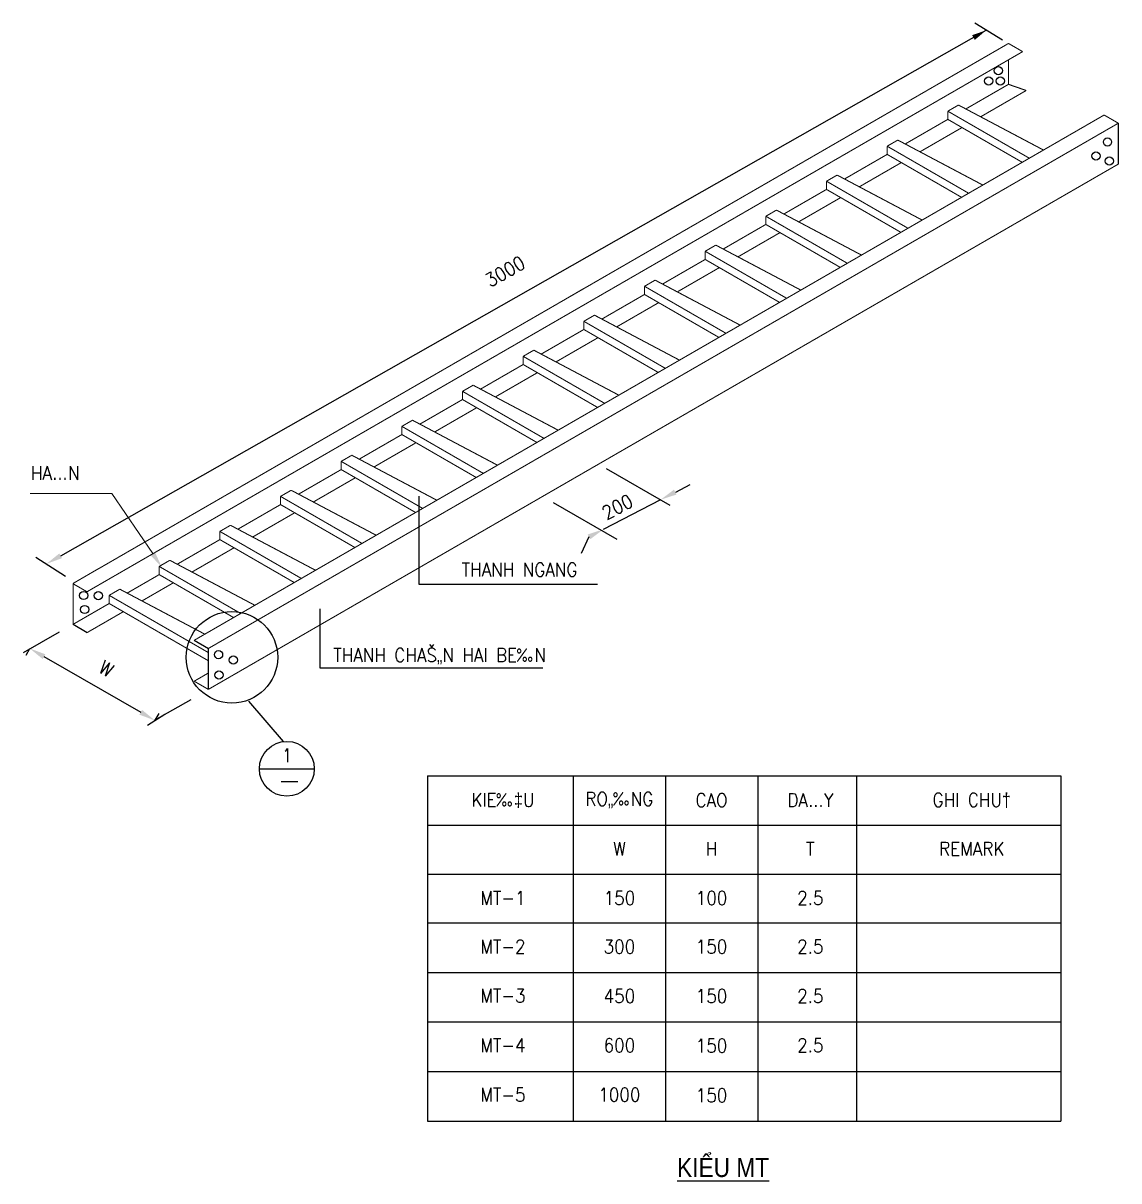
# Model space of a CAD drawing. Extents: x -5343388 to 7033982, y -486386 to 188356.
# Drawn here: x 463368 to 483458, y -78189 to -56959 of the extents above; entities that cross this region are included whole.
import ezdxf
from ezdxf.enums import TextEntityAlignment as Align

# ---------------------------------------------------------------- set-up
doc = ezdxf.new("R2010")
doc.units = 0
doc.header["$MEASUREMENT"] = 0
doc.layers.add('0-----TEXT DIEN', color=3, linetype='Continuous', lineweight=0)
for name, color, linetype in [('BTEXT', 5, 'Continuous'), ('Dim', 9, 'Continuous'), ('E-Text @ 1', 3, 'Continuous'), ('TRAYS', 6, 'Continuous')]:
    doc.layers.add(name, color=color, linetype=linetype)
doc.styles.add('ROMANS', font='romans.shx', dxfattribs={"width": 0.8, "height": 250, "bigfont": 'vns.shx'})
doc.styles.add('TEXT1', font='', dxfattribs={"width": 0.85, "height": 200})
doc.styles.get('TEXT1').set_extended_font_data('.VnArialH')
doc.dimstyles.new('KT-ARROW', dxfattribs={"dimtxt": 2.5, "dimasz": 2, "dimexe": 1, "dimexo": 0.0625, "dimgap": 0.09, "dimtad": 0, "dimdec": 4, "dimzin": 0, "dimdsep": 46, "dimtxsty": 'ROMANS', "dimcen": 0.09, "dimadec": 0, "dimazin": 0, "dimtfac": 1, "dimtdec": 4, "dimtmove": 2, "dimatfit": 3, "dimfxl": 1, "dimtvp": 1, "dimtolj": 1, "dimtzin": 0, "dimarcsym": 0})

msp = doc.modelspace()

# ---------------------------------------------------------------- linework, layer by layer
at = {"color": 7, "linetype": 'ByBlock'}
for p, q in [((464056.44503, -66726.49273), (481027.12281, -57086.06179)), ((481324.75356, -57269.41384), (480820.72677, -56958.91384))]:
    msp.add_line(p, q, dxfattribs=at)
at = {"color": 0, "linetype": 'ByBlock'}
for p, q in [((475332.68765, -65557.56016), (475598.99587, -65419.43003)), ((474009.05567, -66240.94029), (475057.37943, -65697.19029)), ((473742.74745, -66379.07042), (473602.43923, -66686.73392)), ((463485.64537, -68434.5482), (463415.51226, -68556.43642)), ((463750.34911, -68576.03961), (465524.39401, -69596.80503)), ((465789.09775, -69738.29644), (465859.23086, -69616.40822))]:
    msp.add_line(p, q, dxfattribs=at)
for p, q in [((470782.75691, -70760.7862), (470782.75691, -77093.7862)), ((470782.75691, -70760.7862), (482397.25691, -70760.7862)), ((473455.75691, -70760.7862), (473455.75691, -77093.7862)), ((475146.25691, -70760.7862), (475146.25691, -77093.7862)), ((476836.75691, -70760.7862), (476836.75691, -77093.7862)), ((478647.25691, -70760.7862), (478647.25691, -77093.7862)), ((482397.25691, -70760.7862), (482397.25691, -77093.7862)), ((470782.75691, -71666.7862), (482397.25691, -71666.7862)), ((470782.75691, -72566.7862), (482397.25691, -72566.7862)), ((470782.75691, -72566.7862), (482397.25691, -72566.7862)), ((470782.75691, -73457.7862), (482397.25691, -73457.7862)), ((470782.75691, -74366.7862), (482397.25691, -74366.7862)), ((470782.75691, -74366.7862), (482397.25691, -74366.7862)), ((470782.75691, -75275.7862), (482397.25691, -75275.7862)), ((470782.75691, -75275.7862), (482397.25691, -75275.7862)), ((470782.75691, -76184.7862), (482397.25691, -76184.7862)), ((470782.75691, -77093.7862), (482397.25691, -77093.7862))]:
    msp.add_line(p, q)
for points in [[(480767.70783, -57179.8684), (480817.10102, -57266.81845), (481024.75459, -57090.16384)], [(475300.66596, -65514.67546), (475346.70933, -65603.44487), (475057.37943, -65697.19029)], [(473719.72577, -66334.68572), (473765.76914, -66423.45512), (474009.05567, -66240.94029)], [(463775.28533, -68532.70158), (463725.4129, -68619.37765), (463490.32091, -68426.42232)], [(465549.33022, -69553.46699), (465499.45779, -69640.14306), (465784.42221, -69746.42232)]]:
    msp.add_solid(points, dxfattribs=at)
at = {"color": 7, "linetype": 'ByBlock'}
msp.add_solid([(464031.74844, -66683.01771), (464081.14163, -66769.96776), (463795.59487, -66874.67232)], dxfattribs=at)
at = {"layer": '0-----TEXT DIEN'}
for p in [(463496.45003, -65584.31206), (465743.00861, -66686.59961)]:
    msp.add_line(p, (464992.09288, -65584.31206), dxfattribs=at)
msp.add_solid([(465784.47906, -66658.66752), (465701.53816, -66714.5317), (465910.60114, -66935.42232)], dxfattribs=at)
at = {"layer": 'BTEXT', "color": 7}
msp.add_line((464145.03612, -67107.92232), (463599.44011, -66758.42232), dxfattribs=at)
at = {"layer": 'Dim'}
for p, q in [((474060.594, -65127.17232), (475227.13022, -65800.67232)), ((473086.31542, -65748.17232), (474252.85164, -66421.67232)), ((464026.82365, -68125.67232), (463368.21133, -68505.92232)), ((466444.33357, -69366.92232), (465772.73087, -69747.17232)), ((465963.68947, -69633.92232), (465648.02321, -69835.67232))]:
    msp.add_line(p, q, dxfattribs=at)
at = {"layer": 'TRAYS'}
for p, q in [((483448.41765, -58793.60982), (483448.41765, -59543.60982)), ((464542.54178, -68138.42232), (464282.73416, -67988.42232)), ((466504.08932, -68276.42232), (466763.89694, -68426.42232)), ((467698.60114, -70632.92232), (468705.10114, -70632.92232)), ((468100.60114, -70868.42232), (468403.60114, -70868.42232))]:
    msp.add_line(p, q, dxfattribs=at)
at = {"layer": 'TRAYS', "color": 7}
msp.add_line((467497.60114, -69393.92232), (468135.10114, -70130.42232), dxfattribs=at)
at = {"layer": 'TRAYS', "const_width": 19.5}
for points in [[(479673.08815, -58348.29732), (481434.90858, -57331.10982)], [(479932.89577, -58498.29732), (481694.7162, -57481.10982)], [(481434.90858, -57331.10982), (481694.7162, -57481.10982)], [(481434.90858, -57631.10982), (481434.90858, -58081.10982)], [(481434.90858, -57631.10982), (481434.90858, -58081.10982)], [(481434.90858, -58081.10982), (480653.01472, -58532.53645)], [(481759.66811, -58193.60982), (481434.90858, -58081.10982)], [(473648.79892, -61826.42232), (479673.08815, -58348.29732)], [(480924.11832, -58676.01471), (481499.86049, -58343.60982)], [(481499.86049, -58343.60982), (481759.66811, -58193.60982)], [(473437.05571, -62248.67232), (479932.89577, -58498.29732)], [(480322.6072, -58573.29732), (480517.46292, -58460.79732)], [(481816.50102, -59435.79732), (480322.6072, -58573.29732)], [(480322.6072, -58723.29732), (480322.6072, -58573.29732)], [(480517.46292, -58460.79732), (482076.30865, -59285.79732)], [(480322.6072, -58723.29732), (479540.71334, -59174.72395)], [(480322.6072, -58723.29732), (481686.59721, -59510.79732)], [(480322.6072, -58723.29732), (481686.59721, -59510.79732)], [(481686.59721, -59510.79732), (483188.61003, -58643.60982)], [(481946.40483, -59660.79732), (483448.41765, -58793.60982)], [(483188.61003, -58643.60982), (483448.41765, -58793.60982)], [(479811.81694, -59318.20221), (480582.41482, -58873.29732)], [(479210.30582, -59215.48482), (479405.16154, -59102.98482)], [(479210.30582, -59365.48482), (479210.30582, -59215.48482)], [(480704.19964, -60077.98482), (479210.30582, -59215.48482)], [(479405.16154, -59102.98482), (480964.00727, -59927.98482)], [(479210.30582, -59365.48482), (478428.41196, -59816.91145)], [(479210.30582, -59365.48482), (480574.29583, -60152.98482)], [(475402.50036, -63138.92232), (481686.59721, -59510.79732)], [(475662.30799, -63288.92232), (481946.40483, -59660.79732)], [(478699.51556, -59960.38971), (479470.11344, -59515.48482)], [(483448.41765, -59543.60982), (482595.92389, -60035.79732)], [(478098.00444, -59857.67232), (478292.86016, -59745.17232)], [(478098.00444, -60007.67232), (478098.00444, -59857.67232)], [(479591.89826, -60720.17232), (478098.00444, -59857.67232)], [(478292.86016, -59745.17232), (479851.70589, -60570.17232)], [(482595.92389, -60035.79732), (475662.30799, -64038.92232)], [(478098.00444, -60007.67232), (477316.11058, -60459.09895)], [(478098.00444, -60007.67232), (479461.99445, -60795.17232)], [(477587.21418, -60602.57721), (478357.81206, -60157.67232)], [(476985.70306, -60499.85982), (477180.55877, -60387.35982)], [(476985.70306, -60649.85982), (476985.70306, -60499.85982)], [(478479.59688, -61362.35982), (476985.70306, -60499.85982)], [(477180.55877, -60387.35982), (478739.4045, -61212.35982)], [(476985.70306, -60649.85982), (476203.8092, -61101.28645)], [(476985.70306, -60649.85982), (478349.69307, -61437.35982)], [(476474.9128, -61244.76471), (477245.51068, -60799.85982)], [(475873.40168, -61142.04732), (476068.25739, -61029.54732)], [(477367.2955, -62004.54732), (475873.40168, -61142.04732)], [(475873.40168, -61292.04732), (475873.40168, -61142.04732)], [(476068.25739, -61029.54732), (477627.10312, -61854.54732)], [(464750.38788, -66963.92232), (474531.95411, -61316.53243)], [(475873.40168, -61292.04732), (475091.50782, -61743.47395)], [(475873.40168, -61292.04732), (477237.39169, -62079.54732)], [(475362.61142, -61886.95221), (476133.2093, -61442.04732)], [(474761.1003, -61784.23482), (474955.95601, -61671.73482)], [(474761.1003, -61934.23482), (474761.1003, -61784.23482)], [(476254.99412, -62646.73482), (474761.1003, -61784.23482)], [(474955.95601, -61671.73482), (476514.80174, -62496.73482)], [(464538.64466, -67386.17232), (473908.60654, -61976.42232)], [(473652.69603, -61822.67232), (473179.84616, -62097.17232)], [(474761.1003, -61934.23482), (473979.20644, -62385.66145)], [(474761.1003, -61934.23482), (476125.09031, -62721.73482)], [(474250.31004, -62529.13971), (475020.90792, -62084.23482)], [(473648.79892, -62426.42232), (473843.65463, -62313.92232)], [(473843.65463, -62313.92232), (475402.50036, -63138.92232)], [(473648.79892, -62576.42232), (472866.90506, -63027.84895)], [(473648.79892, -62576.42232), (473181.1452, -62846.42232)], [(473648.79892, -62576.42232), (473648.79892, -62426.42232)], [(475142.69274, -63288.92232), (473648.79892, -62426.42232)], [(473648.79892, -62576.42232), (475012.78893, -63363.92232)], [(473648.79892, -62576.42232), (475012.78893, -63363.92232)], [(473138.00866, -63171.32721), (473908.60654, -62726.42232)], [(473437.05571, -62998.67232), (473908.60654, -62726.42232)], [(472536.49754, -63068.60982), (472731.35325, -62956.10982)], [(472731.35325, -62956.10982), (474290.19898, -63781.10982)], [(466504.08932, -68276.42232), (475402.50036, -63138.92232)], [(472536.49754, -63218.60982), (471754.60368, -63670.03645)], [(472536.49754, -63218.60982), (472536.49754, -63068.60982)], [(474030.39136, -63931.10982), (472536.49754, -63068.60982)], [(472536.49754, -63218.60982), (473900.48755, -64006.10982)], [(466763.89694, -68426.42232), (475662.30799, -63288.92232)], [(472025.70728, -63813.51471), (472796.30516, -63368.60982)], [(471424.19616, -63710.79732), (471619.05187, -63598.29732)], [(471619.05187, -63598.29732), (473177.8976, -64423.29732)], [(471424.19616, -63860.79732), (470642.3023, -64312.22395)], [(471424.19616, -63860.79732), (471424.19616, -63710.79732)], [(472918.08998, -64573.29732), (471424.19616, -63710.79732)], [(471424.19616, -63860.79732), (472788.18617, -64648.29732)], [(475662.30799, -64038.92232), (466763.89694, -69176.42232)], [(470913.4059, -64455.70221), (471684.00378, -64010.79732)], [(470311.89478, -64352.98482), (470506.75049, -64240.48482)], [(470506.75049, -64240.48482), (472065.59622, -65065.48482)], [(470311.89478, -64502.98482), (469530.00092, -64954.41145)], [(470311.89478, -64502.98482), (470311.89478, -64352.98482)], [(471805.7886, -65215.48482), (470311.89478, -64352.98482)], [(470311.89478, -64502.98482), (471675.88479, -65290.48482)], [(469801.10452, -65097.88971), (470571.7024, -64652.98482)], [(469199.5934, -64995.17232), (469394.44911, -64882.67232)], [(469394.44911, -64882.67232), (470953.29484, -65707.67232)], [(469199.5934, -65145.17232), (468417.69954, -65596.59895)], [(469199.5934, -65145.17232), (469199.5934, -64995.17232)], [(470693.48722, -65857.67232), (469199.5934, -64995.17232)], [(469199.5934, -65145.17232), (470563.58341, -65932.67232)], [(468688.80314, -65740.07721), (469459.40102, -65295.17232)], [(468087.29202, -65637.35982), (468282.14773, -65524.85982)], [(468282.14773, -65524.85982), (469840.99346, -66349.85982)], [(468087.29202, -65787.35982), (467305.39815, -66238.78645)], [(468087.29202, -65787.35982), (468087.29202, -65637.35982)], [(469581.18584, -66499.85982), (468087.29202, -65637.35982)], [(468087.29202, -65787.35982), (469451.28203, -66574.85982)], [(467576.50176, -66382.26471), (468347.09964, -65937.35982)], [(466974.99064, -66279.54732), (467169.84635, -66167.04732)], [(467169.84635, -66167.04732), (468728.69208, -66992.04732)], [(466974.99064, -66429.54732), (466193.09677, -66880.97395)], [(468468.88446, -67142.04732), (466974.99064, -66279.54732)], [(466974.99064, -66429.54732), (466974.99064, -66279.54732)], [(466974.99064, -66429.54732), (468338.98065, -67217.04732)], [(466464.20038, -67024.45221), (467234.79826, -66579.54732)], [(465862.68926, -66921.73482), (466057.54497, -66809.23482)], [(466057.54497, -66809.23482), (467616.3907, -67634.23482)], [(464754.28499, -66960.17232), (464281.43512, -67234.67232)], [(465862.68926, -67071.73482), (465275.65111, -67410.66145)], [(465862.68926, -67071.73482), (465862.68926, -66921.73482)], [(467356.58308, -67784.23482), (465862.68926, -66921.73482)], [(465862.68926, -67071.73482), (467226.67927, -67859.23482)], [(464282.73416, -67238.42232), (464282.73416, -67988.42232)], [(464282.73416, -67238.42232), (464542.54178, -67388.42232)], [(465546.75472, -67554.13971), (466122.49688, -67221.73482)], [(464945.24359, -67451.42232), (465140.09931, -67338.92232)], [(464945.24359, -67601.42232), (464945.24359, -67451.42232)], [(466763.89694, -68501.42232), (464945.24359, -67451.42232)], [(465140.09931, -67338.92232), (466698.94504, -68163.92232)], [(464945.24359, -67601.42232), (464282.73416, -67983.92232)], [(464750.38788, -67713.92232), (464945.24359, -67601.42232)], [(464945.24359, -67601.42232), (464750.38788, -67713.92232)], [(464945.24359, -67601.42232), (466763.89694, -68651.42232)], [(464538.64466, -68136.17232), (465205.05121, -67751.42232)], [(466763.89694, -68426.42232), (466763.89694, -69176.42232)], [(466504.08932, -69026.42232), (466763.89694, -68876.42232)], [(466763.89694, -69176.42232), (466504.08932, -69026.42232)]]:
    msp.add_lwpolyline(points, dxfattribs=at)
at = {"layer": 'TRAYS'}
for centre, radius in [((481071.5654, -58018.85982), 75), ((481249.92112, -57829.85982), 75), ((481284.22016, -58019.60982), 75), ((483249.66482, -59137.85982), 75), ((483038.3091, -59394.35982), 75), ((483284.16482, -59487.35982), 75), ((464476.29083, -67453.67232), 75), ((464747.44559, -67457.42232), 75), ((464495.58987, -67712.42232), 75), ((466951.25266, -68538.92232), 75), ((467221.10838, -68637.92232), 75), ((466958.75266, -68913.92232), 75), ((468202.60114, -70632.92232), 502.5)]:
    msp.add_circle(centre, radius, dxfattribs=at)
at = {"layer": 'TRAYS', "color": 7}
msp.add_circle((467196.10114, -68588.42232), 839.25, dxfattribs=at)

# ---------------------------------------------------------------- texts
at = {"color": 0, "linetype": 'ByBlock', "style": 'ROMANS', "width": 0.9}
for s, rotation, p in [('3000', 29.599347028, (472204.84543, -61513.0845)), ('200', 27.415100796, (474264.21336, -65828.23303)), (' W', 330.084363153, (464824.39318, -68761.38707))]:
    msp.add_text(s, height=250, rotation=rotation, dxfattribs=at).set_placement(p, align=Align.MIDDLE_CENTER)
msp.add_text('1', height=250, dxfattribs=at).set_placement((468208.45829, -70383.92232), align=Align.MIDDLE_CENTER)
at = {"layer": '0-----TEXT DIEN', "style": 'ROMANS', "width": 0.9}
for s, p in [('HA…N', (463509.95003, -65209.31206)), ('THANH NGANG', (471410.16876, -66979.52031)), ('THANH CHAŠ„N HAI BE‰N', (469055.8092, -68548.48568))]:
    msp.add_text(s, height=250, dxfattribs=at).set_placement(p, align=Align.MIDDLE_LEFT)
for s, p in [('KIE‰‡U', (472164.25691, -71207.7862)), ('RO„‰NG', (474300.25691, -71207.7862)), ('CAO', (475990.75691, -71207.7862)), ('DA…Y', (477801.25691, -71207.7862)), ('GHI CHU†', (480760.75691, -71207.7862)), ('W', (474300.25691, -72100.2862)), ('H', (475990.75691, -72100.2862)), ('T', (477801.25691, -72100.2862)), ('REMARK', (480760.75691, -72100.2862)), ('MT-1', (472164.25691, -73001.7862)), ('150', (474300.25691, -73001.7862)), ('100', (475990.75691, -73001.7862)), ('2.5', (477801.25691, -73001.7862)), ('MT-2', (472164.25691, -73892.7862)), ('300', (474300.25691, -73892.7862)), ('150', (475990.75691, -73892.7862)), ('2.5', (477801.25691, -73892.7862)), ('MT-3', (472164.25691, -74792.7862)), ('450', (474300.25691, -74801.7862)), ('150', (475990.75691, -74801.7862)), ('2.5', (477801.25691, -74801.7862)), ('MT-4', (472164.25691, -75701.7862)), ('600', (474300.25691, -75701.7862)), ('2.5', (477801.25691, -75701.7862)), ('150', (475990.75691, -75710.7862)), ('MT-5', (472164.25691, -76610.7862)), ('1000', (474300.25691, -76610.7862)), ('150', (475990.75691, -76619.7862))]:
    msp.add_text(s, height=250, dxfattribs=at).set_placement(p, align=Align.MIDDLE)
at = {"layer": 'E-Text @ 1', "style": 'TEXT1', "width": 0.85}
msp.add_text('%%UkiÓu mt', height=350, dxfattribs=at).set_placement((476201.56395, -77893.43188), align=Align.MIDDLE)

# ---------------------------------------------------------------- leaders
at = {"layer": 'TRAYS'}
for points in [[(470622.88903, -65630.59347), (470622.88903, -67248.97985), (473899.46027, -67248.97985)], [(468810.60081, -67701.50962), (468810.60081, -68782.35996), (472894.37236, -68782.35996)]]:
    msp.add_leader(points, dimstyle='KT-ARROW', override={"dimgap": 0.09, "dimtad": 0}, dxfattribs=at)

doc.saveas('drawing.dxf')
